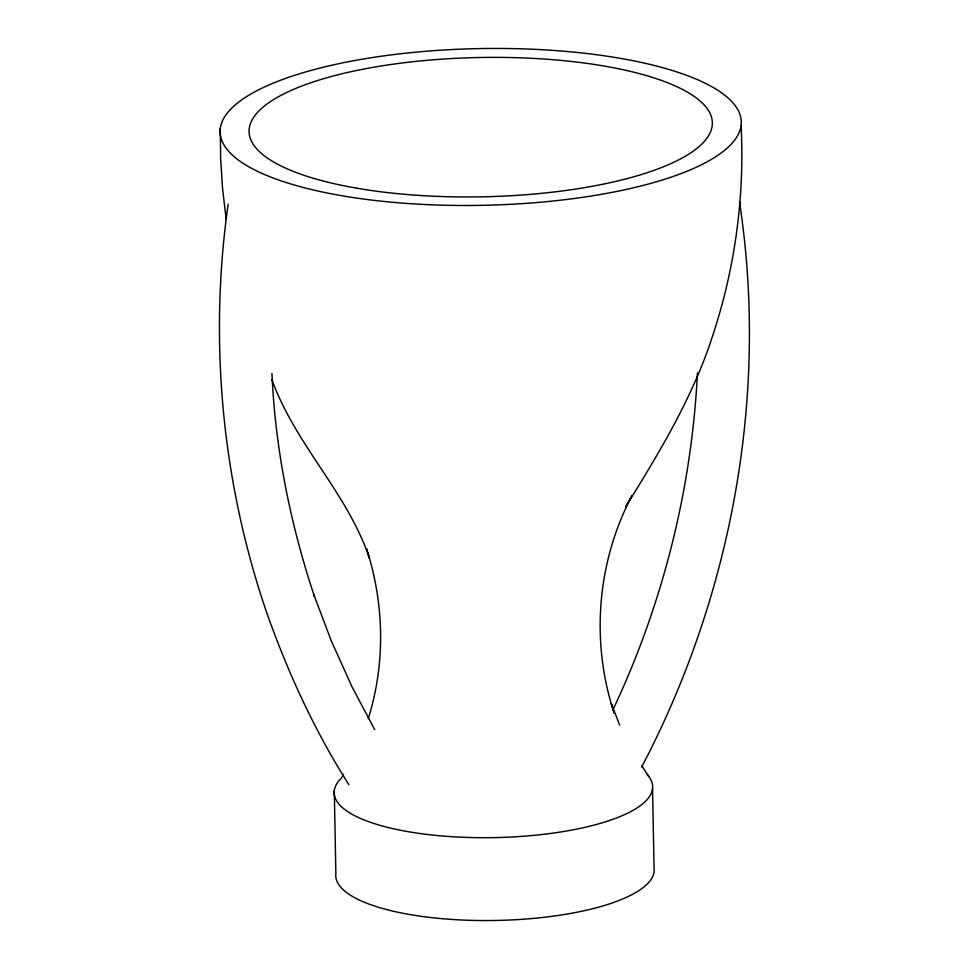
<?xml version="1.0" encoding="UTF-8"?>
<svg xmlns="http://www.w3.org/2000/svg" width="969" height="969" viewBox="0 0 969 969"><rect width="100%" height="100%" fill="white"/><g stroke="black" fill="none" stroke-linecap="round" stroke-linejoin="round"><path stroke-width="1.45" d="M697.462 372.956C691.684 489.49 662.578 604.704 612.771 710.192M228.187 204.084C208.832 339.84 221.78 480.018 265.772 609.913L266.62 612.396C287.89 672.522 314.61 730.905 348.925 784.757M368.256 718.635C385.565 663.656 384.378 603.481 366.524 548.781L369.443 558.289C348.016 494.142 296.744 445.922 273.028 382.634L271.914 379.872M641.672 767.024C731.922 594.954 768.95 394.141 739.468 201.637M343.62 774.316L341.33 778.155A159.279 47.893 -1.1 0 0 490.29 837.676A159.279 47.893 -1.1 0 0 647.219 774.619M641.672 765.607L648.758 776.46M374.712 729.681L351.989 686.779L331.386 641.115L313.641 594.154L314.489 596.638C290.482 524.58 275.269 449.374 271.938 373.416M619.7 725.139L611.282 703.579L614.201 713.099C590.521 641.975 597.001 561.778 632.067 495.498L625.671 506.775C659.61 452.099 693.283 396.454 712.978 334.729C735.156 267.505 744.737 196.222 741.079 125.522A260.649 78.38 -1.1 0 0 359.426 59.69A260.649 78.38 -1.1 0 0 341.548 195.677A260.649 78.38 -1.1 0 0 741.079 125.522M226.189 219.236L222.604 189.052L220.641 158.746L220.29 128.405M652.549 788.839L654.136 871.688A159.279 47.893 -1.1 0 1 488.691 920.55A159.279 47.893 -1.1 0 1 335.868 873.457L334.281 790.607M357.016 188.24A231.688 69.671 -1.1 0 0 712.154 125.873A231.688 69.671 -1.1 0 0 372.895 67.37A231.688 69.671 -1.1 0 0 357.016 188.24"/></g></svg>
